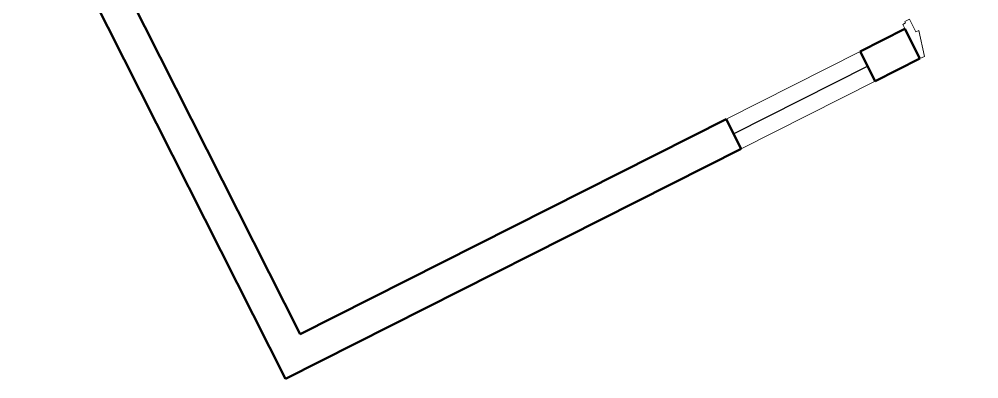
# Model space of a CAD drawing. Header units: inches. Extents: x 725.5 to 800.4, y -655.3 to -591.9.
# Drawn here: x 746.722 to 747.289, y -629.524 to -629.312 of the extents above; entities that cross this region are included whole.
import ezdxf

# ---------------------------------------------------------------- set-up
doc = ezdxf.new("R2010")
doc.units = ezdxf.units.IN
doc.header["$MEASUREMENT"] = 0
doc.linetypes.add('CONTINUA', pattern=[0])
doc.layers.add('0.13', color=109, linetype='Continuous', lineweight=13)
doc.layers.add('ACHUTECH', color=24, linetype='Continuous', lineweight=18)
doc.layers.add('023_MUROS_2', color=7, linetype='Continuous')
doc.layers.add('A_TEXTOLOCAL', color=3, linetype='Continuous')

msp = doc.modelspace()

# ---------------------------------------------------------------- linework, layer by layer
at = {"layer": '0.13', "color": 7}
for p, q in [((747.21913, -629.33086), (747.13994, -629.37084)), ((747.22801, -629.34846), (747.14883, -629.38843))]:
    msp.add_line(p, q, dxfattribs=at)
at = {"layer": '023_MUROS_2', "color": 7, "lineweight": 50}
for p, q in [((746.8796, -629.52435), (746.72236, -629.21289)), ((746.88831, -629.49787), (746.7595, -629.24272)), ((747.21913, -629.33086), (747.24552, -629.31753)), ((747.25441, -629.33513), (747.24552, -629.31753)), ((747.22801, -629.34846), (747.21913, -629.33086)), ((747.22801, -629.34846), (747.25441, -629.33513)), ((747.13994, -629.37084), (746.88831, -629.49787)), ((747.14883, -629.38843), (747.13994, -629.37084)), ((747.14883, -629.38843), (746.8796, -629.52435))]:
    msp.add_line(p, q, dxfattribs=at)
at = {"layer": 'A_TEXTOLOCAL', "color": 7, "lineweight": 30}
msp.add_line((747.22357, -629.33966), (747.14439, -629.37963), dxfattribs=at)
at = {"layer": 'ACHUTECH', "color": 7, "linetype": 'CONTINUA', "lineweight": 13, "ltscale": 500}
msp.add_lwpolyline([(747.24551, -629.31313), (747.24595, -629.31401), (747.24419, -629.31489), (747.25441, -629.33513), (747.25705, -629.3338), (747.25373, -629.31847), (747.25197, -629.31936), (747.24815, -629.31179)], close=True, dxfattribs=at)

doc.saveas('drawing.dxf')
